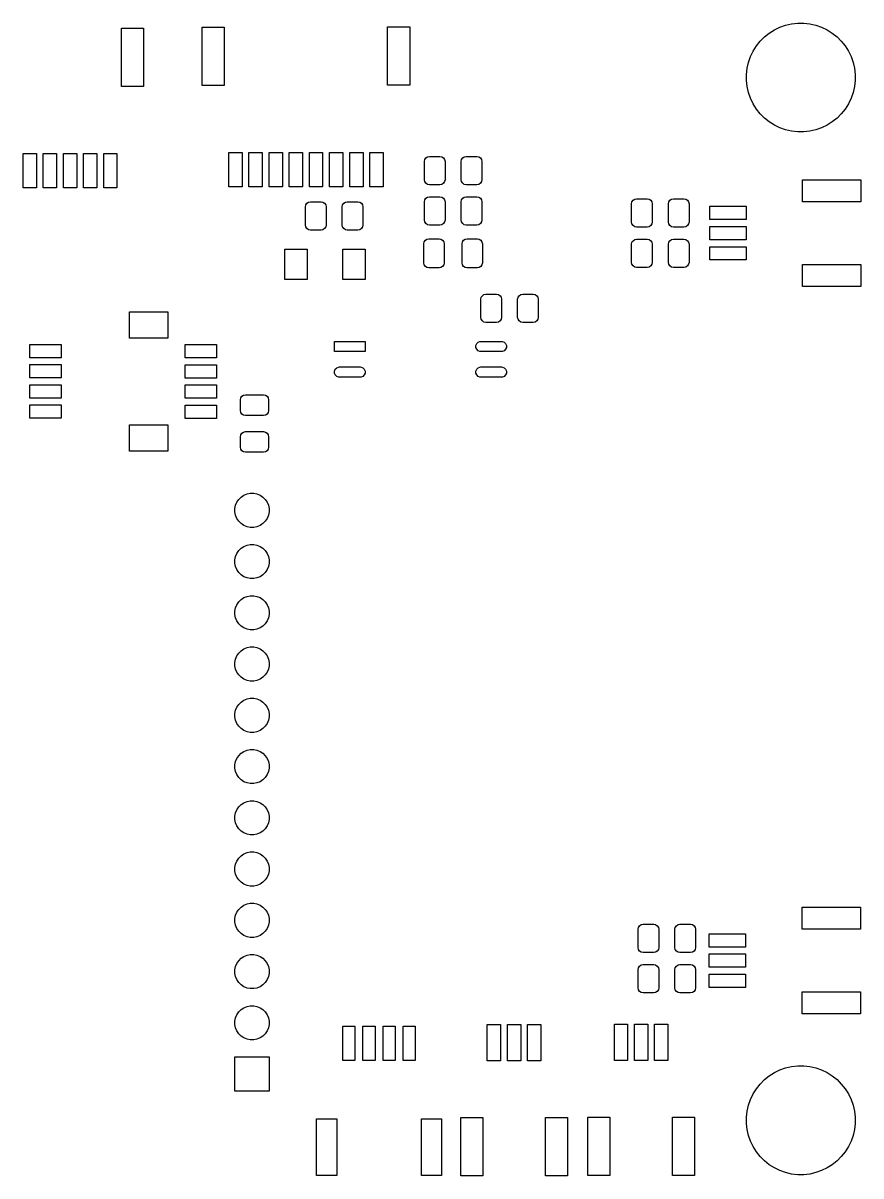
# Model space of a CAD drawing. Extents: x 0.81 to 4.01, y -3.08 to -0.83.
# Drawn here: x 2.377 to 4.013, y -3.078 to -0.828 of the extents above; entities that cross this region are included whole.
import ezdxf

# ---------------------------------------------------------------- set-up
doc = ezdxf.new("R2010")
doc.units = 0
doc.header["$MEASUREMENT"] = 0
doc.layers.add('BLACK', color=7, linetype='CONTINUOUS')

msp = doc.modelspace()

# ---------------------------------------------------------------- linework, layer by layer
at = {"layer": 'BLACK', "linetype": 'CONTINUOUS'}
for p, q in [((3.8658, -0.8323), (3.8775, -0.8297)), ((3.8775, -0.8297), (3.8893, -0.8283)), ((3.8893, -0.8283), (3.9012, -0.8283)), ((3.9012, -0.8283), (3.9131, -0.8297)), ((3.9131, -0.8297), (3.9247, -0.8323)), ((2.5691, -0.9524), (2.5691, -0.8384)), ((2.5691, -0.8384), (2.6121, -0.8384)), ((2.6121, -0.8384), (2.6121, -0.9524)), ((2.7265, -0.9504), (2.7265, -0.8364)), ((2.7265, -0.8364), (2.7695, -0.8364)), ((2.7695, -0.8364), (2.7695, -0.9504)), ((3.0887, -0.9494), (3.0887, -0.8354)), ((3.0887, -0.8354), (3.1317, -0.8354)), ((3.1317, -0.8354), (3.1317, -0.9494)), ((3.8244, -0.8552), (3.8338, -0.8478)), ((3.8338, -0.8478), (3.8439, -0.8414)), ((3.8439, -0.8414), (3.8546, -0.8362)), ((3.8546, -0.8362), (3.8658, -0.8323)), ((3.9247, -0.8323), (3.936, -0.8362)), ((3.936, -0.8362), (3.9467, -0.8414)), ((3.9467, -0.8414), (3.9568, -0.8478)), ((3.9568, -0.8478), (3.9661, -0.8552)), ((3.8022, -0.883), (3.8086, -0.8729)), ((3.8086, -0.8729), (3.816, -0.8636)), ((3.816, -0.8636), (3.8244, -0.8552)), ((3.9661, -0.8552), (3.9745, -0.8636)), ((3.9745, -0.8636), (3.982, -0.8729)), ((3.982, -0.8729), (3.9883, -0.883)), ((3.7931, -0.905), (3.7971, -0.8938)), ((3.7971, -0.8938), (3.8022, -0.883)), ((3.9883, -0.883), (3.9935, -0.8938)), ((3.9935, -0.8938), (3.9974, -0.905)), ((3.7891, -0.9285), (3.7905, -0.9166)), ((3.7905, -0.9166), (3.7931, -0.905)), ((3.9974, -0.905), (4.0001, -0.9166)), ((4.0001, -0.9166), (4.0014, -0.9285)), ((3.7891, -0.9404), (3.7891, -0.9285)), ((3.7905, -0.9523), (3.7891, -0.9404)), ((4.0014, -0.9404), (4.0001, -0.9523)), ((4.0014, -0.9285), (4.0014, -0.9404)), ((2.6121, -0.9524), (2.5691, -0.9524)), ((2.7695, -0.9504), (2.7265, -0.9504)), ((3.1317, -0.9494), (3.0887, -0.9494)), ((3.7931, -0.9639), (3.7905, -0.9523)), ((3.7971, -0.9751), (3.7931, -0.9639)), ((3.9974, -0.9639), (3.9935, -0.9751)), ((4.0001, -0.9523), (3.9974, -0.9639)), ((3.8022, -0.9859), (3.7971, -0.9751)), ((3.8086, -0.996), (3.8022, -0.9859)), ((3.9883, -0.9859), (3.982, -0.996)), ((3.9935, -0.9751), (3.9883, -0.9859)), ((3.816, -1.0053), (3.8086, -0.996)), ((3.8244, -1.0137), (3.816, -1.0053)), ((3.9745, -1.0053), (3.9661, -1.0137)), ((3.982, -0.996), (3.9745, -1.0053)), ((3.8338, -1.0211), (3.8244, -1.0137)), ((3.8439, -1.0275), (3.8338, -1.0211)), ((3.8546, -1.0327), (3.8439, -1.0275)), ((3.8658, -1.0366), (3.8546, -1.0327)), ((3.936, -1.0327), (3.9247, -1.0366)), ((3.9467, -1.0275), (3.936, -1.0327)), ((3.9568, -1.0211), (3.9467, -1.0275)), ((3.9661, -1.0137), (3.9568, -1.0211)), ((3.8775, -1.0392), (3.8658, -1.0366)), ((3.8893, -1.0406), (3.8775, -1.0392)), ((3.9012, -1.0406), (3.8893, -1.0406)), ((3.9131, -1.0392), (3.9012, -1.0406)), ((3.9247, -1.0366), (3.9131, -1.0392)), ((2.3768, -1.1498), (2.3768, -1.0828)), ((2.3768, -1.0828), (2.4028, -1.0828)), ((2.4028, -1.0828), (2.4028, -1.1498)), ((2.4161, -1.1498), (2.4161, -1.0828)), ((2.4161, -1.0828), (2.4421, -1.0828)), ((2.4421, -1.0828), (2.4421, -1.1498)), ((2.4555, -1.1498), (2.4555, -1.0828)), ((2.4555, -1.0828), (2.4815, -1.0828)), ((2.4815, -1.0828), (2.4815, -1.1498)), ((2.4949, -1.1498), (2.4949, -1.0828)), ((2.4949, -1.0828), (2.5209, -1.0828)), ((2.5209, -1.0828), (2.5209, -1.1498)), ((2.5342, -1.1498), (2.5342, -1.0828)), ((2.5342, -1.0828), (2.5602, -1.0828)), ((2.5602, -1.0828), (2.5602, -1.1498)), ((2.7783, -1.1477), (2.7783, -1.0807)), ((2.7783, -1.0807), (2.8043, -1.0807)), ((2.8043, -1.0807), (2.8043, -1.1477)), ((2.8177, -1.1477), (2.8177, -1.0807)), ((2.8177, -1.0807), (2.8437, -1.0807)), ((2.8437, -1.0807), (2.8437, -1.1477)), ((2.8571, -1.1477), (2.8571, -1.0807)), ((2.8571, -1.0807), (2.8831, -1.0807)), ((2.8831, -1.0807), (2.8831, -1.1477)), ((2.8964, -1.1477), (2.8964, -1.0807)), ((2.8964, -1.0807), (2.9224, -1.0807)), ((2.9224, -1.0807), (2.9224, -1.1477)), ((2.9358, -1.1477), (2.9358, -1.0807)), ((2.9358, -1.0807), (2.9618, -1.0807)), ((2.9618, -1.0807), (2.9618, -1.1477)), ((2.9752, -1.1477), (2.9752, -1.0807)), ((2.9752, -1.0807), (3.0012, -1.0807)), ((3.0012, -1.0807), (3.0012, -1.1477)), ((3.0146, -1.1477), (3.0146, -1.0807)), ((3.0146, -1.0807), (3.0406, -1.0807)), ((3.0406, -1.0807), (3.0406, -1.1477)), ((3.0539, -1.1477), (3.0539, -1.0807)), ((3.0539, -1.0807), (3.0799, -1.0807)), ((3.0799, -1.0807), (3.0799, -1.1477)), ((3.1604, -1.0984), (3.1612, -1.0947)), ((3.1604, -1.1339), (3.1604, -1.0984)), ((3.1612, -1.0947), (3.1633, -1.0915)), ((3.1633, -1.0915), (3.1665, -1.0893)), ((3.1665, -1.0893), (3.1703, -1.0886)), ((3.1703, -1.0886), (3.1909, -1.0886)), ((3.1909, -1.0886), (3.1947, -1.0893)), ((3.1947, -1.0893), (3.1979, -1.0915)), ((3.1979, -1.0915), (3.2, -1.0947)), ((3.2, -1.0947), (3.2008, -1.0984)), ((3.2008, -1.0984), (3.2008, -1.1339)), ((3.2323, -1.0984), (3.233, -1.0947)), ((3.2323, -1.1339), (3.2323, -1.0984)), ((3.233, -1.0947), (3.2352, -1.0915)), ((3.2352, -1.0915), (3.2384, -1.0893)), ((3.2384, -1.0893), (3.2421, -1.0886)), ((3.2421, -1.0886), (3.2628, -1.0886)), ((3.2628, -1.0886), (3.2666, -1.0893)), ((3.2666, -1.0893), (3.2698, -1.0915)), ((3.2698, -1.0915), (3.2719, -1.0947)), ((3.2719, -1.0947), (3.2726, -1.0984)), ((3.2726, -1.0984), (3.2726, -1.1339)), ((3.1612, -1.1376), (3.1604, -1.1339)), ((3.1633, -1.1408), (3.1612, -1.1376)), ((3.1665, -1.143), (3.1633, -1.1408)), ((3.1703, -1.1437), (3.1665, -1.143)), ((3.1909, -1.1437), (3.1703, -1.1437)), ((3.1947, -1.143), (3.1909, -1.1437)), ((3.1979, -1.1408), (3.1947, -1.143)), ((3.2, -1.1376), (3.1979, -1.1408)), ((3.2008, -1.1339), (3.2, -1.1376)), ((3.233, -1.1376), (3.2323, -1.1339)), ((3.2352, -1.1408), (3.233, -1.1376)), ((3.2384, -1.143), (3.2352, -1.1408)), ((3.2421, -1.1437), (3.2384, -1.143)), ((3.2628, -1.1437), (3.2421, -1.1437)), ((3.2666, -1.143), (3.2628, -1.1437)), ((3.2698, -1.1408), (3.2666, -1.143)), ((3.2719, -1.1376), (3.2698, -1.1408)), ((3.2726, -1.1339), (3.2719, -1.1376)), ((3.8989, -1.177), (3.8989, -1.134)), ((3.8989, -1.134), (4.0129, -1.134)), ((4.0129, -1.134), (4.0129, -1.177)), ((2.4028, -1.1498), (2.3768, -1.1498)), ((2.4421, -1.1498), (2.4161, -1.1498)), ((2.4815, -1.1498), (2.4555, -1.1498)), ((2.5209, -1.1498), (2.4949, -1.1498)), ((2.5602, -1.1498), (2.5342, -1.1498)), ((2.8043, -1.1477), (2.7783, -1.1477)), ((2.8437, -1.1477), (2.8177, -1.1477)), ((2.8831, -1.1477), (2.8571, -1.1477)), ((2.9224, -1.1477), (2.8964, -1.1477)), ((2.9618, -1.1477), (2.9358, -1.1477)), ((3.0012, -1.1477), (2.9752, -1.1477)), ((3.0406, -1.1477), (3.0146, -1.1477)), ((3.0799, -1.1477), (3.0539, -1.1477)), ((3.1633, -1.1702), (3.1665, -1.1681)), ((3.1665, -1.1681), (3.1703, -1.1673)), ((3.1703, -1.1673), (3.1909, -1.1673)), ((3.1909, -1.1673), (3.1947, -1.1681)), ((3.1947, -1.1681), (3.1979, -1.1702)), ((3.2352, -1.1702), (3.2384, -1.1681)), ((3.2384, -1.1681), (3.2421, -1.1673)), ((3.2421, -1.1673), (3.2628, -1.1673)), ((3.2628, -1.1673), (3.2666, -1.1681)), ((3.2666, -1.1681), (3.2698, -1.1702)), ((2.9281, -1.187), (2.9289, -1.1832)), ((2.9281, -1.2224), (2.9281, -1.187)), ((2.9289, -1.1832), (2.931, -1.18)), ((2.931, -1.18), (2.9342, -1.1779)), ((2.9342, -1.1779), (2.938, -1.1772)), ((2.938, -1.1772), (2.9587, -1.1772)), ((2.9587, -1.1772), (2.9624, -1.1779)), ((2.9624, -1.1779), (2.9656, -1.18)), ((2.9656, -1.18), (2.9678, -1.1832)), ((2.9678, -1.1832), (2.9685, -1.187)), ((2.9685, -1.187), (2.9685, -1.2224)), ((3, -1.187), (3.0007, -1.1832)), ((3, -1.2224), (3, -1.187)), ((3.0007, -1.1832), (3.0029, -1.18)), ((3.0029, -1.18), (3.0061, -1.1779)), ((3.0061, -1.1779), (3.0098, -1.1772)), ((3.0098, -1.1772), (3.0305, -1.1772)), ((3.0305, -1.1772), (3.0343, -1.1779)), ((3.0343, -1.1779), (3.0375, -1.18)), ((3.0375, -1.18), (3.0396, -1.1832)), ((3.0396, -1.1832), (3.0404, -1.187)), ((3.0404, -1.187), (3.0404, -1.2224)), ((3.1604, -1.1772), (3.1612, -1.1734)), ((3.1604, -1.2126), (3.1604, -1.1772)), ((3.1612, -1.1734), (3.1633, -1.1702)), ((3.1979, -1.1702), (3.2, -1.1734)), ((3.2, -1.1734), (3.2008, -1.1772)), ((3.2008, -1.1772), (3.2008, -1.2126)), ((3.2323, -1.1772), (3.233, -1.1734)), ((3.2323, -1.2126), (3.2323, -1.1772)), ((3.233, -1.1734), (3.2352, -1.1702)), ((3.2698, -1.1702), (3.2719, -1.1734)), ((3.2719, -1.1734), (3.2726, -1.1772)), ((3.2726, -1.1772), (3.2726, -1.2126)), ((3.565, -1.1811), (3.5657, -1.1773)), ((3.565, -1.2165), (3.565, -1.1811)), ((3.5657, -1.1773), (3.5678, -1.1741)), ((3.5678, -1.1741), (3.571, -1.172)), ((3.571, -1.172), (3.5748, -1.1713)), ((3.5748, -1.1713), (3.5955, -1.1713)), ((3.5955, -1.1713), (3.5992, -1.172)), ((3.5992, -1.172), (3.6024, -1.1741)), ((3.6024, -1.1741), (3.6046, -1.1773)), ((3.6046, -1.1773), (3.6053, -1.1811)), ((3.6053, -1.1811), (3.6053, -1.2165)), ((3.6368, -1.1811), (3.6376, -1.1773)), ((3.6368, -1.2165), (3.6368, -1.1811)), ((3.6376, -1.1773), (3.6397, -1.1741)), ((3.6397, -1.1741), (3.6429, -1.172)), ((3.6429, -1.172), (3.6467, -1.1713)), ((3.6467, -1.1713), (3.6673, -1.1713)), ((3.6673, -1.1713), (3.6711, -1.172)), ((3.6711, -1.172), (3.6743, -1.1741)), ((3.6743, -1.1741), (3.6764, -1.1773)), ((3.6764, -1.1773), (3.6772, -1.1811)), ((3.6772, -1.1811), (3.6772, -1.2165)), ((3.7176, -1.2118), (3.7176, -1.1858)), ((3.7176, -1.1858), (3.7886, -1.1858)), ((3.7886, -1.1858), (3.7886, -1.2118)), ((4.0129, -1.177), (3.8989, -1.177)), ((3.1612, -1.2164), (3.1604, -1.2126)), ((3.2008, -1.2126), (3.2, -1.2164)), ((3.233, -1.2164), (3.2323, -1.2126)), ((3.2726, -1.2126), (3.2719, -1.2164)), ((3.7886, -1.2118), (3.7176, -1.2118)), ((2.9289, -1.2262), (2.9281, -1.2224)), ((2.931, -1.2294), (2.9289, -1.2262)), ((2.9342, -1.2315), (2.931, -1.2294)), ((2.938, -1.2323), (2.9342, -1.2315)), ((2.9587, -1.2323), (2.938, -1.2323)), ((2.9624, -1.2315), (2.9587, -1.2323)), ((2.9656, -1.2294), (2.9624, -1.2315)), ((2.9678, -1.2262), (2.9656, -1.2294)), ((2.9685, -1.2224), (2.9678, -1.2262)), ((3.0007, -1.2262), (3, -1.2224)), ((3.0029, -1.2294), (3.0007, -1.2262)), ((3.0061, -1.2315), (3.0029, -1.2294)), ((3.0098, -1.2323), (3.0061, -1.2315)), ((3.0305, -1.2323), (3.0098, -1.2323)), ((3.0343, -1.2315), (3.0305, -1.2323)), ((3.0375, -1.2294), (3.0343, -1.2315)), ((3.0396, -1.2262), (3.0375, -1.2294)), ((3.0404, -1.2224), (3.0396, -1.2262)), ((3.1633, -1.2196), (3.1612, -1.2164)), ((3.1665, -1.2217), (3.1633, -1.2196)), ((3.1703, -1.2224), (3.1665, -1.2217)), ((3.1909, -1.2224), (3.1703, -1.2224)), ((3.1947, -1.2217), (3.1909, -1.2224)), ((3.1979, -1.2196), (3.1947, -1.2217)), ((3.2, -1.2164), (3.1979, -1.2196)), ((3.2352, -1.2196), (3.233, -1.2164)), ((3.2384, -1.2217), (3.2352, -1.2196)), ((3.2421, -1.2224), (3.2384, -1.2217)), ((3.2628, -1.2224), (3.2421, -1.2224)), ((3.2666, -1.2217), (3.2628, -1.2224)), ((3.2698, -1.2196), (3.2666, -1.2217)), ((3.2719, -1.2164), (3.2698, -1.2196)), ((3.5657, -1.2203), (3.565, -1.2165)), ((3.5678, -1.2235), (3.5657, -1.2203)), ((3.571, -1.2256), (3.5678, -1.2235)), ((3.5748, -1.2264), (3.571, -1.2256)), ((3.5955, -1.2264), (3.5748, -1.2264)), ((3.5992, -1.2256), (3.5955, -1.2264)), ((3.6024, -1.2235), (3.5992, -1.2256)), ((3.6046, -1.2203), (3.6024, -1.2235)), ((3.6053, -1.2165), (3.6046, -1.2203)), ((3.6376, -1.2203), (3.6368, -1.2165)), ((3.6397, -1.2235), (3.6376, -1.2203)), ((3.6429, -1.2256), (3.6397, -1.2235)), ((3.6467, -1.2264), (3.6429, -1.2256)), ((3.6673, -1.2264), (3.6467, -1.2264)), ((3.6711, -1.2256), (3.6673, -1.2264)), ((3.6743, -1.2235), (3.6711, -1.2256)), ((3.6764, -1.2203), (3.6743, -1.2235)), ((3.6772, -1.2165), (3.6764, -1.2203)), ((3.7176, -1.2512), (3.7176, -1.2252)), ((3.7176, -1.2252), (3.7886, -1.2252)), ((3.7886, -1.2252), (3.7886, -1.2512)), ((3.1594, -1.2589), (3.1602, -1.2551)), ((3.1594, -1.2963), (3.1594, -1.2589)), ((3.1602, -1.2551), (3.1623, -1.2519)), ((3.1623, -1.2519), (3.1655, -1.2498)), ((3.1655, -1.2498), (3.1693, -1.249)), ((3.1693, -1.249), (3.189, -1.249)), ((3.189, -1.249), (3.1927, -1.2498)), ((3.1927, -1.2498), (3.1959, -1.2519)), ((3.1959, -1.2519), (3.1981, -1.2551)), ((3.1981, -1.2551), (3.1988, -1.2589)), ((3.1988, -1.2589), (3.1988, -1.2963)), ((3.2343, -1.2589), (3.235, -1.2551)), ((3.2343, -1.2963), (3.2343, -1.2589)), ((3.235, -1.2551), (3.2371, -1.2519)), ((3.2371, -1.2519), (3.2403, -1.2498)), ((3.2403, -1.2498), (3.2441, -1.249)), ((3.2441, -1.249), (3.2638, -1.249)), ((3.2638, -1.249), (3.2675, -1.2498)), ((3.2675, -1.2498), (3.2707, -1.2519)), ((3.2707, -1.2519), (3.2729, -1.2551)), ((3.2729, -1.2551), (3.2736, -1.2589)), ((3.2736, -1.2589), (3.2736, -1.2963)), ((3.565, -1.2598), (3.5657, -1.2561)), ((3.5657, -1.2561), (3.5678, -1.2529)), ((3.5678, -1.2529), (3.571, -1.2507)), ((3.571, -1.2507), (3.5748, -1.25)), ((3.5748, -1.25), (3.5955, -1.25)), ((3.5955, -1.25), (3.5992, -1.2507)), ((3.5992, -1.2507), (3.6024, -1.2529)), ((3.6024, -1.2529), (3.6046, -1.2561)), ((3.6046, -1.2561), (3.6053, -1.2598)), ((3.6368, -1.2598), (3.6376, -1.2561)), ((3.6376, -1.2561), (3.6397, -1.2529)), ((3.6397, -1.2529), (3.6429, -1.2507)), ((3.6429, -1.2507), (3.6467, -1.25)), ((3.6467, -1.25), (3.6673, -1.25)), ((3.6673, -1.25), (3.6711, -1.2507)), ((3.6711, -1.2507), (3.6743, -1.2529)), ((3.6743, -1.2529), (3.6764, -1.2561)), ((3.6764, -1.2561), (3.6772, -1.2598)), ((3.7886, -1.2512), (3.7176, -1.2512)), ((2.888, -1.3287), (2.888, -1.2697)), ((2.888, -1.2697), (2.9315, -1.2697)), ((2.9315, -1.2697), (2.9315, -1.3287)), ((3.0015, -1.3287), (3.0015, -1.2697)), ((3.0015, -1.2697), (3.045, -1.2697)), ((3.045, -1.2697), (3.045, -1.3287)), ((3.565, -1.2953), (3.565, -1.2598)), ((3.6053, -1.2598), (3.6053, -1.2953)), ((3.6368, -1.2953), (3.6368, -1.2598)), ((3.6772, -1.2598), (3.6772, -1.2953)), ((3.7176, -1.2906), (3.7176, -1.2646)), ((3.7176, -1.2646), (3.7886, -1.2646)), ((3.7886, -1.2646), (3.7886, -1.2906)), ((3.1602, -1.3), (3.1594, -1.2963)), ((3.1623, -1.3032), (3.1602, -1.3)), ((3.1655, -1.3054), (3.1623, -1.3032)), ((3.1959, -1.3032), (3.1927, -1.3054)), ((3.1981, -1.3), (3.1959, -1.3032)), ((3.1988, -1.2963), (3.1981, -1.3)), ((3.235, -1.3), (3.2343, -1.2963)), ((3.2371, -1.3032), (3.235, -1.3)), ((3.2403, -1.3054), (3.2371, -1.3032)), ((3.2707, -1.3032), (3.2675, -1.3054)), ((3.2729, -1.3), (3.2707, -1.3032)), ((3.2736, -1.2963), (3.2729, -1.3)), ((3.5657, -1.299), (3.565, -1.2953)), ((3.5678, -1.3022), (3.5657, -1.299)), ((3.571, -1.3044), (3.5678, -1.3022)), ((3.5748, -1.3051), (3.571, -1.3044)), ((3.5992, -1.3044), (3.5955, -1.3051)), ((3.6024, -1.3022), (3.5992, -1.3044)), ((3.6046, -1.299), (3.6024, -1.3022)), ((3.6053, -1.2953), (3.6046, -1.299)), ((3.6376, -1.299), (3.6368, -1.2953)), ((3.6397, -1.3022), (3.6376, -1.299)), ((3.6429, -1.3044), (3.6397, -1.3022)), ((3.6467, -1.3051), (3.6429, -1.3044)), ((3.6711, -1.3044), (3.6673, -1.3051)), ((3.6743, -1.3022), (3.6711, -1.3044)), ((3.6764, -1.299), (3.6743, -1.3022)), ((3.6772, -1.2953), (3.6764, -1.299)), ((3.7886, -1.2906), (3.7176, -1.2906)), ((3.8989, -1.3424), (3.8989, -1.2994)), ((3.8989, -1.2994), (4.0129, -1.2994)), ((4.0129, -1.2994), (4.0129, -1.3424)), ((3.1693, -1.3061), (3.1655, -1.3054)), ((3.189, -1.3061), (3.1693, -1.3061)), ((3.1927, -1.3054), (3.189, -1.3061)), ((3.2441, -1.3061), (3.2403, -1.3054)), ((3.2638, -1.3061), (3.2441, -1.3061)), ((3.2675, -1.3054), (3.2638, -1.3061)), ((3.5955, -1.3051), (3.5748, -1.3051)), ((3.6673, -1.3051), (3.6467, -1.3051)), ((2.9315, -1.3287), (2.888, -1.3287)), ((3.045, -1.3287), (3.0015, -1.3287)), ((4.0129, -1.3424), (3.8989, -1.3424)), ((3.2707, -1.3671), (3.2714, -1.3634)), ((3.2707, -1.4026), (3.2707, -1.3671)), ((3.2714, -1.3634), (3.2736, -1.3602)), ((3.2736, -1.3602), (3.2767, -1.358)), ((3.2767, -1.358), (3.2805, -1.3573)), ((3.2805, -1.3573), (3.3012, -1.3573)), ((3.3012, -1.3573), (3.3049, -1.358)), ((3.3049, -1.358), (3.3081, -1.3602)), ((3.3081, -1.3602), (3.3103, -1.3634)), ((3.3103, -1.3634), (3.311, -1.3671)), ((3.311, -1.3671), (3.311, -1.4026)), ((3.3425, -1.3671), (3.3433, -1.3634)), ((3.3425, -1.4026), (3.3425, -1.3671)), ((3.3433, -1.3634), (3.3454, -1.3602)), ((3.3454, -1.3602), (3.3486, -1.358)), ((3.3486, -1.358), (3.3524, -1.3573)), ((3.3524, -1.3573), (3.373, -1.3573)), ((3.373, -1.3573), (3.3768, -1.358)), ((3.3768, -1.358), (3.38, -1.3602)), ((3.38, -1.3602), (3.3821, -1.3634)), ((3.3821, -1.3634), (3.3829, -1.3671)), ((3.3829, -1.3671), (3.3829, -1.4026)), ((2.5846, -1.4428), (2.5846, -1.3918)), ((2.5846, -1.3918), (2.6596, -1.3918)), ((2.6596, -1.3918), (2.6596, -1.4428)), ((3.2714, -1.4063), (3.2707, -1.4026)), ((3.2736, -1.4095), (3.2714, -1.4063)), ((3.2767, -1.4117), (3.2736, -1.4095)), ((3.2805, -1.4124), (3.2767, -1.4117)), ((3.3012, -1.4124), (3.2805, -1.4124)), ((3.3049, -1.4117), (3.3012, -1.4124)), ((3.3081, -1.4095), (3.3049, -1.4117)), ((3.3103, -1.4063), (3.3081, -1.4095)), ((3.311, -1.4026), (3.3103, -1.4063)), ((3.3433, -1.4063), (3.3425, -1.4026)), ((3.3454, -1.4095), (3.3433, -1.4063)), ((3.3486, -1.4117), (3.3454, -1.4095)), ((3.3524, -1.4124), (3.3486, -1.4117)), ((3.373, -1.4124), (3.3524, -1.4124)), ((3.3768, -1.4117), (3.373, -1.4124)), ((3.38, -1.4095), (3.3768, -1.4117)), ((3.3821, -1.4063), (3.38, -1.4095)), ((3.3829, -1.4026), (3.3821, -1.4063)), ((2.3901, -1.4814), (2.3901, -1.4554)), ((2.3901, -1.4554), (2.4511, -1.4554)), ((2.4511, -1.4554), (2.4511, -1.4814)), ((2.6596, -1.4428), (2.5846, -1.4428)), ((2.6932, -1.4815), (2.6932, -1.4555)), ((2.6932, -1.4555), (2.7542, -1.4555)), ((2.7542, -1.4555), (2.7542, -1.4815)), ((2.9848, -1.4693), (2.9848, -1.4493)), ((2.9848, -1.4493), (3.0448, -1.4493)), ((3.0448, -1.4493), (3.0448, -1.4693)), ((3.261, -1.4573), (3.2625, -1.4537)), ((3.261, -1.4612), (3.261, -1.4573)), ((3.2625, -1.4648), (3.261, -1.4612)), ((3.2625, -1.4537), (3.2652, -1.4509)), ((3.2652, -1.4509), (3.2688, -1.4494)), ((3.2688, -1.4494), (3.2708, -1.4493)), ((3.2708, -1.4493), (3.3108, -1.4493)), ((3.3108, -1.4493), (3.3127, -1.4494)), ((3.3127, -1.4494), (3.3163, -1.4509)), ((3.3163, -1.4509), (3.3191, -1.4537)), ((3.3191, -1.4537), (3.3206, -1.4573)), ((3.3206, -1.4612), (3.3191, -1.4648)), ((3.3206, -1.4573), (3.3206, -1.4612)), ((2.4511, -1.4814), (2.3901, -1.4814)), ((2.7542, -1.4815), (2.6932, -1.4815)), ((3.0448, -1.4693), (2.9848, -1.4693)), ((3.2652, -1.4676), (3.2625, -1.4648)), ((3.2688, -1.4691), (3.2652, -1.4676)), ((3.2708, -1.4693), (3.2688, -1.4691)), ((3.3108, -1.4693), (3.2708, -1.4693)), ((3.3127, -1.4691), (3.3108, -1.4693)), ((3.3163, -1.4676), (3.3127, -1.4691)), ((3.3191, -1.4648), (3.3163, -1.4676)), ((2.3901, -1.5208), (2.3901, -1.4948)), ((2.3901, -1.4948), (2.4511, -1.4948)), ((2.4511, -1.4948), (2.4511, -1.5208)), ((2.6932, -1.5209), (2.6932, -1.4949)), ((2.6932, -1.4949), (2.7542, -1.4949)), ((2.7542, -1.4949), (2.7542, -1.5209)), ((2.985, -1.5073), (2.9865, -1.5037)), ((2.9865, -1.5037), (2.9892, -1.5009)), ((2.9892, -1.5009), (2.9928, -1.4994)), ((2.9928, -1.4994), (2.9948, -1.4993)), ((2.9948, -1.4993), (3.0348, -1.4993)), ((3.0348, -1.4993), (3.0367, -1.4994)), ((3.0367, -1.4994), (3.0403, -1.5009)), ((3.0403, -1.5009), (3.0431, -1.5037)), ((3.0431, -1.5037), (3.0446, -1.5073)), ((3.261, -1.5073), (3.2625, -1.5037)), ((3.2625, -1.5037), (3.2652, -1.5009)), ((3.2652, -1.5009), (3.2688, -1.4994)), ((3.2688, -1.4994), (3.2708, -1.4993)), ((3.2708, -1.4993), (3.3108, -1.4993)), ((3.3108, -1.4993), (3.3127, -1.4994)), ((3.3127, -1.4994), (3.3163, -1.5009)), ((3.3163, -1.5009), (3.3191, -1.5037)), ((3.3191, -1.5037), (3.3206, -1.5073)), ((2.4511, -1.5208), (2.3901, -1.5208)), ((2.7542, -1.5209), (2.6932, -1.5209)), ((2.985, -1.5112), (2.985, -1.5073)), ((2.9865, -1.5148), (2.985, -1.5112)), ((2.9892, -1.5176), (2.9865, -1.5148)), ((2.9928, -1.5191), (2.9892, -1.5176)), ((2.9948, -1.5193), (2.9928, -1.5191)), ((3.0348, -1.5193), (2.9948, -1.5193)), ((3.0367, -1.5191), (3.0348, -1.5193)), ((3.0403, -1.5176), (3.0367, -1.5191)), ((3.0431, -1.5148), (3.0403, -1.5176)), ((3.0446, -1.5112), (3.0431, -1.5148)), ((3.0446, -1.5073), (3.0446, -1.5112)), ((3.261, -1.5112), (3.261, -1.5073)), ((3.2625, -1.5148), (3.261, -1.5112)), ((3.2652, -1.5176), (3.2625, -1.5148)), ((3.2688, -1.5191), (3.2652, -1.5176)), ((3.2708, -1.5193), (3.2688, -1.5191)), ((3.3108, -1.5193), (3.2708, -1.5193)), ((3.3127, -1.5191), (3.3108, -1.5193)), ((3.3163, -1.5176), (3.3127, -1.5191)), ((3.3191, -1.5148), (3.3163, -1.5176)), ((3.3206, -1.5112), (3.3191, -1.5148)), ((3.3206, -1.5073), (3.3206, -1.5112)), ((2.3901, -1.5602), (2.3901, -1.5342)), ((2.3901, -1.5342), (2.4511, -1.5342)), ((2.4511, -1.5342), (2.4511, -1.5602)), ((2.6932, -1.5602), (2.6932, -1.5342)), ((2.6932, -1.5342), (2.7542, -1.5342)), ((2.7542, -1.5342), (2.7542, -1.5602)), ((2.4511, -1.5602), (2.3901, -1.5602)), ((2.3901, -1.5995), (2.3901, -1.5735)), ((2.3901, -1.5735), (2.4511, -1.5735)), ((2.4511, -1.5735), (2.4511, -1.5995)), ((2.7542, -1.5602), (2.6932, -1.5602)), ((2.6932, -1.5996), (2.6932, -1.5736)), ((2.6932, -1.5736), (2.7542, -1.5736)), ((2.7542, -1.5736), (2.7542, -1.5996)), ((2.8012, -1.5635), (2.8019, -1.5597)), ((2.8012, -1.5842), (2.8012, -1.5635)), ((2.8019, -1.5597), (2.8041, -1.5565)), ((2.8041, -1.5565), (2.8073, -1.5544)), ((2.8073, -1.5544), (2.811, -1.5536)), ((2.811, -1.5536), (2.8465, -1.5536)), ((2.8465, -1.5536), (2.8502, -1.5544)), ((2.8502, -1.5544), (2.8534, -1.5565)), ((2.8534, -1.5565), (2.8556, -1.5597)), ((2.8556, -1.5597), (2.8563, -1.5635)), ((2.8563, -1.5635), (2.8563, -1.5842)), ((2.8019, -1.5879), (2.8012, -1.5842)), ((2.8041, -1.5911), (2.8019, -1.5879)), ((2.8073, -1.5932), (2.8041, -1.5911)), ((2.811, -1.594), (2.8073, -1.5932)), ((2.8465, -1.594), (2.811, -1.594)), ((2.8502, -1.5932), (2.8465, -1.594)), ((2.8534, -1.5911), (2.8502, -1.5932)), ((2.8556, -1.5879), (2.8534, -1.5911)), ((2.8563, -1.5842), (2.8556, -1.5879)), ((2.4511, -1.5995), (2.3901, -1.5995)), ((2.5846, -1.6633), (2.5846, -1.6123)), ((2.5846, -1.6123), (2.6596, -1.6123)), ((2.6596, -1.6123), (2.6596, -1.6633)), ((2.7542, -1.5996), (2.6932, -1.5996)), ((2.8012, -1.6353), (2.8019, -1.6316)), ((2.8012, -1.656), (2.8012, -1.6353)), ((2.8019, -1.6316), (2.8041, -1.6284)), ((2.8041, -1.6284), (2.8073, -1.6262)), ((2.8073, -1.6262), (2.811, -1.6255)), ((2.811, -1.6255), (2.8465, -1.6255)), ((2.8465, -1.6255), (2.8502, -1.6262)), ((2.8502, -1.6262), (2.8534, -1.6284)), ((2.8534, -1.6284), (2.8556, -1.6316)), ((2.8556, -1.6316), (2.8563, -1.6353)), ((2.8563, -1.6353), (2.8563, -1.656)), ((2.6596, -1.6633), (2.5846, -1.6633)), ((2.8019, -1.6598), (2.8012, -1.656)), ((2.8041, -1.663), (2.8019, -1.6598)), ((2.8073, -1.6651), (2.8041, -1.663)), ((2.8534, -1.663), (2.8502, -1.6651)), ((2.8556, -1.6598), (2.8534, -1.663)), ((2.8563, -1.656), (2.8556, -1.6598)), ((2.811, -1.6658), (2.8073, -1.6651)), ((2.8465, -1.6658), (2.811, -1.6658)), ((2.8502, -1.6651), (2.8465, -1.6658)), ((2.798, -1.7577), (2.8026, -1.7531)), ((2.8026, -1.7531), (2.808, -1.7494)), ((2.808, -1.7494), (2.8141, -1.7469)), ((2.8141, -1.7469), (2.8205, -1.7456)), ((2.8205, -1.7456), (2.8271, -1.7456)), ((2.8271, -1.7456), (2.8335, -1.7469)), ((2.8335, -1.7469), (2.8396, -1.7494)), ((2.8396, -1.7494), (2.845, -1.7531)), ((2.845, -1.7531), (2.8497, -1.7577)), ((2.7905, -1.7757), (2.7918, -1.7692)), ((2.7905, -1.7822), (2.7905, -1.7757)), ((2.7918, -1.7692), (2.7943, -1.7632)), ((2.7943, -1.7632), (2.798, -1.7577)), ((2.8497, -1.7577), (2.8533, -1.7632)), ((2.8533, -1.7632), (2.8558, -1.7692)), ((2.8558, -1.7692), (2.8571, -1.7757)), ((2.8571, -1.7757), (2.8571, -1.7822)), ((2.7918, -1.7887), (2.7905, -1.7822)), ((2.7943, -1.7947), (2.7918, -1.7887)), ((2.798, -1.8002), (2.7943, -1.7947)), ((2.8533, -1.7947), (2.8497, -1.8002)), ((2.8558, -1.7887), (2.8533, -1.7947)), ((2.8571, -1.7822), (2.8558, -1.7887)), ((2.8026, -1.8048), (2.798, -1.8002)), ((2.808, -1.8085), (2.8026, -1.8048)), ((2.8141, -1.811), (2.808, -1.8085)), ((2.8205, -1.8122), (2.8141, -1.811)), ((2.8271, -1.8122), (2.8205, -1.8122)), ((2.8335, -1.811), (2.8271, -1.8122)), ((2.8396, -1.8085), (2.8335, -1.811)), ((2.845, -1.8048), (2.8396, -1.8085)), ((2.8497, -1.8002), (2.845, -1.8048)), ((2.7918, -1.8692), (2.7943, -1.8632)), ((2.7943, -1.8632), (2.798, -1.8577)), ((2.798, -1.8577), (2.8026, -1.8531)), ((2.8026, -1.8531), (2.808, -1.8494)), ((2.808, -1.8494), (2.8141, -1.8469)), ((2.8141, -1.8469), (2.8205, -1.8456)), ((2.8205, -1.8456), (2.8271, -1.8456)), ((2.8271, -1.8456), (2.8335, -1.8469)), ((2.8335, -1.8469), (2.8396, -1.8494)), ((2.8396, -1.8494), (2.845, -1.8531)), ((2.845, -1.8531), (2.8497, -1.8577)), ((2.8497, -1.8577), (2.8533, -1.8632)), ((2.8533, -1.8632), (2.8558, -1.8692)), ((2.7905, -1.8757), (2.7918, -1.8692)), ((2.7905, -1.8822), (2.7905, -1.8757)), ((2.7918, -1.8887), (2.7905, -1.8822)), ((2.7943, -1.8947), (2.7918, -1.8887)), ((2.8558, -1.8887), (2.8533, -1.8947)), ((2.8558, -1.8692), (2.8571, -1.8757)), ((2.8571, -1.8822), (2.8558, -1.8887)), ((2.8571, -1.8757), (2.8571, -1.8822)), ((2.798, -1.9002), (2.7943, -1.8947)), ((2.8026, -1.9048), (2.798, -1.9002)), ((2.808, -1.9085), (2.8026, -1.9048)), ((2.8141, -1.911), (2.808, -1.9085)), ((2.8205, -1.9122), (2.8141, -1.911)), ((2.8335, -1.911), (2.8271, -1.9122)), ((2.8396, -1.9085), (2.8335, -1.911)), ((2.845, -1.9048), (2.8396, -1.9085)), ((2.8497, -1.9002), (2.845, -1.9048)), ((2.8533, -1.8947), (2.8497, -1.9002)), ((2.8271, -1.9122), (2.8205, -1.9122)), ((2.798, -1.9577), (2.8026, -1.9531)), ((2.8026, -1.9531), (2.808, -1.9494)), ((2.808, -1.9494), (2.8141, -1.9469)), ((2.8141, -1.9469), (2.8205, -1.9456)), ((2.8205, -1.9456), (2.8271, -1.9456)), ((2.8271, -1.9456), (2.8335, -1.9469)), ((2.8335, -1.9469), (2.8396, -1.9494)), ((2.8396, -1.9494), (2.845, -1.9531)), ((2.845, -1.9531), (2.8497, -1.9577)), ((2.7905, -1.9757), (2.7918, -1.9692)), ((2.7905, -1.9822), (2.7905, -1.9757)), ((2.7918, -1.9692), (2.7943, -1.9632)), ((2.7943, -1.9632), (2.798, -1.9577)), ((2.8497, -1.9577), (2.8533, -1.9632)), ((2.8533, -1.9632), (2.8558, -1.9692)), ((2.8558, -1.9692), (2.8571, -1.9757)), ((2.8571, -1.9757), (2.8571, -1.9822)), ((2.7918, -1.9887), (2.7905, -1.9822)), ((2.7943, -1.9947), (2.7918, -1.9887)), ((2.798, -2.0002), (2.7943, -1.9947)), ((2.8026, -2.0048), (2.798, -2.0002)), ((2.8497, -2.0002), (2.845, -2.0048)), ((2.8533, -1.9947), (2.8497, -2.0002)), ((2.8558, -1.9887), (2.8533, -1.9947)), ((2.8571, -1.9822), (2.8558, -1.9887)), ((2.808, -2.0085), (2.8026, -2.0048)), ((2.8141, -2.011), (2.808, -2.0085)), ((2.8205, -2.0122), (2.8141, -2.011)), ((2.8271, -2.0122), (2.8205, -2.0122)), ((2.8335, -2.011), (2.8271, -2.0122)), ((2.8396, -2.0085), (2.8335, -2.011)), ((2.845, -2.0048), (2.8396, -2.0085)), ((2.8141, -2.0469), (2.8205, -2.0456)), ((2.8205, -2.0456), (2.8271, -2.0456)), ((2.8271, -2.0456), (2.8335, -2.0469)), ((2.7905, -2.0757), (2.7918, -2.0692)), ((2.7918, -2.0692), (2.7943, -2.0632)), ((2.7943, -2.0632), (2.798, -2.0577)), ((2.798, -2.0577), (2.8026, -2.0531)), ((2.8026, -2.0531), (2.808, -2.0494)), ((2.808, -2.0494), (2.8141, -2.0469)), ((2.8335, -2.0469), (2.8396, -2.0494)), ((2.8396, -2.0494), (2.845, -2.0531)), ((2.845, -2.0531), (2.8497, -2.0577)), ((2.8497, -2.0577), (2.8533, -2.0632)), ((2.8533, -2.0632), (2.8558, -2.0692)), ((2.8558, -2.0692), (2.8571, -2.0757)), ((2.7905, -2.0822), (2.7905, -2.0757)), ((2.7918, -2.0887), (2.7905, -2.0822)), ((2.7943, -2.0947), (2.7918, -2.0887)), ((2.8558, -2.0887), (2.8533, -2.0947)), ((2.8571, -2.0822), (2.8558, -2.0887)), ((2.8571, -2.0757), (2.8571, -2.0822)), ((2.798, -2.1002), (2.7943, -2.0947)), ((2.8026, -2.1048), (2.798, -2.1002)), ((2.808, -2.1085), (2.8026, -2.1048)), ((2.8141, -2.111), (2.808, -2.1085)), ((2.8205, -2.1122), (2.8141, -2.111)), ((2.8271, -2.1122), (2.8205, -2.1122)), ((2.8335, -2.111), (2.8271, -2.1122)), ((2.8396, -2.1085), (2.8335, -2.111)), ((2.845, -2.1048), (2.8396, -2.1085)), ((2.8497, -2.1002), (2.845, -2.1048)), ((2.8533, -2.0947), (2.8497, -2.1002)), ((2.7943, -2.1632), (2.798, -2.1577)), ((2.798, -2.1577), (2.8026, -2.1531)), ((2.8026, -2.1531), (2.808, -2.1494)), ((2.808, -2.1494), (2.8141, -2.1469)), ((2.8141, -2.1469), (2.8205, -2.1456)), ((2.8205, -2.1456), (2.8271, -2.1456)), ((2.8271, -2.1456), (2.8335, -2.1469)), ((2.8335, -2.1469), (2.8396, -2.1494)), ((2.8396, -2.1494), (2.845, -2.1531)), ((2.845, -2.1531), (2.8497, -2.1577)), ((2.8497, -2.1577), (2.8533, -2.1632)), ((2.7905, -2.1757), (2.7918, -2.1692)), ((2.7905, -2.1822), (2.7905, -2.1757)), ((2.7918, -2.1692), (2.7943, -2.1632)), ((2.8533, -2.1632), (2.8558, -2.1692)), ((2.8558, -2.1692), (2.8571, -2.1757)), ((2.8571, -2.1757), (2.8571, -2.1822)), ((2.7918, -2.1887), (2.7905, -2.1822)), ((2.7943, -2.1947), (2.7918, -2.1887)), ((2.798, -2.2002), (2.7943, -2.1947)), ((2.8026, -2.2048), (2.798, -2.2002)), ((2.8497, -2.2002), (2.845, -2.2048)), ((2.8533, -2.1947), (2.8497, -2.2002)), ((2.8558, -2.1887), (2.8533, -2.1947)), ((2.8571, -2.1822), (2.8558, -2.1887)), ((2.808, -2.2085), (2.8026, -2.2048)), ((2.8141, -2.211), (2.808, -2.2085)), ((2.8205, -2.2122), (2.8141, -2.211)), ((2.8271, -2.2122), (2.8205, -2.2122)), ((2.8335, -2.211), (2.8271, -2.2122)), ((2.8396, -2.2085), (2.8335, -2.211)), ((2.845, -2.2048), (2.8396, -2.2085)), ((2.808, -2.2494), (2.8141, -2.2469)), ((2.8141, -2.2469), (2.8205, -2.2456)), ((2.8205, -2.2456), (2.8271, -2.2456)), ((2.8271, -2.2456), (2.8335, -2.2469)), ((2.8335, -2.2469), (2.8396, -2.2494)), ((2.7905, -2.2757), (2.7918, -2.2692)), ((2.7918, -2.2692), (2.7943, -2.2632)), ((2.7943, -2.2632), (2.798, -2.2577)), ((2.798, -2.2577), (2.8026, -2.2531)), ((2.8026, -2.2531), (2.808, -2.2494)), ((2.8396, -2.2494), (2.845, -2.2531)), ((2.845, -2.2531), (2.8497, -2.2577)), ((2.8497, -2.2577), (2.8533, -2.2632)), ((2.8533, -2.2632), (2.8558, -2.2692)), ((2.8558, -2.2692), (2.8571, -2.2757)), ((2.7905, -2.2822), (2.7905, -2.2757)), ((2.7918, -2.2887), (2.7905, -2.2822)), ((2.7943, -2.2947), (2.7918, -2.2887)), ((2.8558, -2.2887), (2.8533, -2.2947)), ((2.8571, -2.2822), (2.8558, -2.2887)), ((2.8571, -2.2757), (2.8571, -2.2822)), ((2.798, -2.3002), (2.7943, -2.2947)), ((2.8026, -2.3048), (2.798, -2.3002)), ((2.808, -2.3085), (2.8026, -2.3048)), ((2.8141, -2.311), (2.808, -2.3085)), ((2.8205, -2.3122), (2.8141, -2.311)), ((2.8271, -2.3122), (2.8205, -2.3122)), ((2.8335, -2.311), (2.8271, -2.3122)), ((2.8396, -2.3085), (2.8335, -2.311)), ((2.845, -2.3048), (2.8396, -2.3085)), ((2.8497, -2.3002), (2.845, -2.3048)), ((2.8533, -2.2947), (2.8497, -2.3002)), ((2.7943, -2.3632), (2.798, -2.3577)), ((2.798, -2.3577), (2.8026, -2.3531)), ((2.8026, -2.3531), (2.808, -2.3494)), ((2.808, -2.3494), (2.8141, -2.3469)), ((2.8141, -2.3469), (2.8205, -2.3456)), ((2.8205, -2.3456), (2.8271, -2.3456)), ((2.8271, -2.3456), (2.8335, -2.3469)), ((2.8335, -2.3469), (2.8396, -2.3494)), ((2.8396, -2.3494), (2.845, -2.3531)), ((2.845, -2.3531), (2.8497, -2.3577)), ((2.8497, -2.3577), (2.8533, -2.3632)), ((2.7905, -2.3757), (2.7918, -2.3692)), ((2.7905, -2.3822), (2.7905, -2.3757)), ((2.7918, -2.3887), (2.7905, -2.3822)), ((2.7918, -2.3692), (2.7943, -2.3632)), ((2.8533, -2.3632), (2.8558, -2.3692)), ((2.8558, -2.3692), (2.8571, -2.3757)), ((2.8571, -2.3822), (2.8558, -2.3887)), ((2.8571, -2.3757), (2.8571, -2.3822)), ((2.7943, -2.3947), (2.7918, -2.3887)), ((2.798, -2.4002), (2.7943, -2.3947)), ((2.8026, -2.4048), (2.798, -2.4002)), ((2.808, -2.4085), (2.8026, -2.4048)), ((2.845, -2.4048), (2.8396, -2.4085)), ((2.8497, -2.4002), (2.845, -2.4048)), ((2.8533, -2.3947), (2.8497, -2.4002)), ((2.8558, -2.3887), (2.8533, -2.3947)), ((2.8141, -2.411), (2.808, -2.4085)), ((2.8205, -2.4122), (2.8141, -2.411)), ((2.8271, -2.4122), (2.8205, -2.4122)), ((2.8335, -2.411), (2.8271, -2.4122)), ((2.8396, -2.4085), (2.8335, -2.411)), ((2.8026, -2.4531), (2.808, -2.4494)), ((2.808, -2.4494), (2.8141, -2.4469)), ((2.8141, -2.4469), (2.8205, -2.4456)), ((2.8205, -2.4456), (2.8271, -2.4456)), ((2.8271, -2.4456), (2.8335, -2.4469)), ((2.8335, -2.4469), (2.8396, -2.4494)), ((2.8396, -2.4494), (2.845, -2.4531)), ((2.7905, -2.4757), (2.7918, -2.4692)), ((2.7918, -2.4692), (2.7943, -2.4632)), ((2.7943, -2.4632), (2.798, -2.4577)), ((2.798, -2.4577), (2.8026, -2.4531)), ((2.845, -2.4531), (2.8497, -2.4577)), ((2.8497, -2.4577), (2.8533, -2.4632)), ((2.8533, -2.4632), (2.8558, -2.4692)), ((2.8558, -2.4692), (2.8571, -2.4757)), ((2.7905, -2.4822), (2.7905, -2.4757)), ((2.7918, -2.4887), (2.7905, -2.4822)), ((2.7943, -2.4947), (2.7918, -2.4887)), ((2.798, -2.5002), (2.7943, -2.4947)), ((2.8533, -2.4947), (2.8497, -2.5002)), ((2.8558, -2.4887), (2.8533, -2.4947)), ((2.8571, -2.4822), (2.8558, -2.4887)), ((2.8571, -2.4757), (2.8571, -2.4822)), ((2.8026, -2.5048), (2.798, -2.5002)), ((2.808, -2.5085), (2.8026, -2.5048)), ((2.8141, -2.511), (2.808, -2.5085)), ((2.8205, -2.5122), (2.8141, -2.511)), ((2.8271, -2.5122), (2.8205, -2.5122)), ((2.8335, -2.511), (2.8271, -2.5122)), ((2.8396, -2.5085), (2.8335, -2.511)), ((2.845, -2.5048), (2.8396, -2.5085)), ((2.8497, -2.5002), (2.845, -2.5048)), ((2.7918, -2.5692), (2.7943, -2.5632)), ((2.7943, -2.5632), (2.798, -2.5577)), ((2.798, -2.5577), (2.8026, -2.5531)), ((2.8026, -2.5531), (2.808, -2.5494)), ((2.808, -2.5494), (2.8141, -2.5469)), ((2.8141, -2.5469), (2.8205, -2.5456)), ((2.8205, -2.5456), (2.8271, -2.5456)), ((2.8271, -2.5456), (2.8335, -2.5469)), ((2.8335, -2.5469), (2.8396, -2.5494)), ((2.8396, -2.5494), (2.845, -2.5531)), ((2.845, -2.5531), (2.8497, -2.5577)), ((2.8497, -2.5577), (2.8533, -2.5632)), ((2.8533, -2.5632), (2.8558, -2.5692)), ((3.8979, -2.5963), (3.8979, -2.5533)), ((3.8979, -2.5533), (4.0119, -2.5533)), ((4.0119, -2.5533), (4.0119, -2.5963)), ((2.7905, -2.5757), (2.7918, -2.5692)), ((2.7905, -2.5822), (2.7905, -2.5757)), ((2.7918, -2.5887), (2.7905, -2.5822)), ((2.8558, -2.5692), (2.8571, -2.5757)), ((2.8571, -2.5822), (2.8558, -2.5887)), ((2.8571, -2.5757), (2.8571, -2.5822)), ((3.5838, -2.5874), (3.5876, -2.5866)), ((3.5876, -2.5866), (3.6083, -2.5866)), ((3.6083, -2.5866), (3.612, -2.5874)), ((3.6557, -2.5874), (3.6594, -2.5866)), ((3.6594, -2.5866), (3.6801, -2.5866)), ((3.6801, -2.5866), (3.6839, -2.5874)), ((2.7943, -2.5947), (2.7918, -2.5887)), ((2.798, -2.6002), (2.7943, -2.5947)), ((2.8026, -2.6048), (2.798, -2.6002)), ((2.808, -2.6085), (2.8026, -2.6048)), ((2.8141, -2.611), (2.808, -2.6085)), ((2.8396, -2.6085), (2.8335, -2.611)), ((2.845, -2.6048), (2.8396, -2.6085)), ((2.8497, -2.6002), (2.845, -2.6048)), ((2.8533, -2.5947), (2.8497, -2.6002)), ((2.8558, -2.5887), (2.8533, -2.5947)), ((3.5778, -2.5965), (3.5785, -2.5927)), ((3.5778, -2.6319), (3.5778, -2.5965)), ((3.5785, -2.5927), (3.5806, -2.5895)), ((3.5806, -2.5895), (3.5838, -2.5874)), ((3.612, -2.5874), (3.6152, -2.5895)), ((3.6152, -2.5895), (3.6174, -2.5927)), ((3.6174, -2.5927), (3.6181, -2.5965)), ((3.6181, -2.5965), (3.6181, -2.6319)), ((3.6496, -2.5965), (3.6504, -2.5927)), ((3.6496, -2.6319), (3.6496, -2.5965)), ((3.6504, -2.5927), (3.6525, -2.5895)), ((3.6525, -2.5895), (3.6557, -2.5874)), ((3.6839, -2.5874), (3.6871, -2.5895)), ((3.6871, -2.5895), (3.6892, -2.5927)), ((3.6892, -2.5927), (3.69, -2.5965)), ((3.69, -2.5965), (3.69, -2.6319)), ((3.7166, -2.6311), (3.7166, -2.6051)), ((3.7166, -2.6051), (3.7876, -2.6051)), ((3.7876, -2.6051), (3.7876, -2.6311)), ((4.0119, -2.5963), (3.8979, -2.5963)), ((2.8205, -2.6122), (2.8141, -2.611)), ((2.8271, -2.6122), (2.8205, -2.6122)), ((2.8335, -2.611), (2.8271, -2.6122)), ((3.7876, -2.6311), (3.7166, -2.6311)), ((2.798, -2.6577), (2.8026, -2.6531)), ((2.8026, -2.6531), (2.808, -2.6494)), ((2.808, -2.6494), (2.8141, -2.6469)), ((2.8141, -2.6469), (2.8205, -2.6456)), ((2.8205, -2.6456), (2.8271, -2.6456)), ((2.8271, -2.6456), (2.8335, -2.6469)), ((2.8335, -2.6469), (2.8396, -2.6494)), ((2.8396, -2.6494), (2.845, -2.6531)), ((2.845, -2.6531), (2.8497, -2.6577)), ((3.5785, -2.6357), (3.5778, -2.6319)), ((3.5806, -2.6388), (3.5785, -2.6357)), ((3.5838, -2.641), (3.5806, -2.6388)), ((3.5876, -2.6417), (3.5838, -2.641)), ((3.6083, -2.6417), (3.5876, -2.6417)), ((3.612, -2.641), (3.6083, -2.6417)), ((3.6152, -2.6388), (3.612, -2.641)), ((3.6174, -2.6357), (3.6152, -2.6388)), ((3.6181, -2.6319), (3.6174, -2.6357)), ((3.6504, -2.6357), (3.6496, -2.6319)), ((3.6525, -2.6388), (3.6504, -2.6357)), ((3.6557, -2.641), (3.6525, -2.6388)), ((3.6594, -2.6417), (3.6557, -2.641)), ((3.6801, -2.6417), (3.6594, -2.6417)), ((3.6839, -2.641), (3.6801, -2.6417)), ((3.6871, -2.6388), (3.6839, -2.641)), ((3.6892, -2.6357), (3.6871, -2.6388)), ((3.69, -2.6319), (3.6892, -2.6357)), ((3.7166, -2.6705), (3.7166, -2.6445)), ((3.7166, -2.6445), (3.7876, -2.6445)), ((3.7876, -2.6445), (3.7876, -2.6705)), ((2.7905, -2.6757), (2.7918, -2.6692)), ((2.7905, -2.6822), (2.7905, -2.6757)), ((2.7918, -2.6692), (2.7943, -2.6632)), ((2.7943, -2.6632), (2.798, -2.6577)), ((2.8497, -2.6577), (2.8533, -2.6632)), ((2.8533, -2.6632), (2.8558, -2.6692)), ((2.8558, -2.6692), (2.8571, -2.6757)), ((2.8571, -2.6757), (2.8571, -2.6822)), ((3.5778, -2.6752), (3.5785, -2.6714)), ((3.5778, -2.7106), (3.5778, -2.6752)), ((3.5785, -2.6714), (3.5806, -2.6682)), ((3.5806, -2.6682), (3.5838, -2.6661)), ((3.5838, -2.6661), (3.5876, -2.6654)), ((3.5876, -2.6654), (3.6083, -2.6654)), ((3.6083, -2.6654), (3.612, -2.6661)), ((3.612, -2.6661), (3.6152, -2.6682)), ((3.6152, -2.6682), (3.6174, -2.6714)), ((3.6174, -2.6714), (3.6181, -2.6752)), ((3.6181, -2.6752), (3.6181, -2.7106)), ((3.6496, -2.6752), (3.6504, -2.6714)), ((3.6496, -2.7106), (3.6496, -2.6752)), ((3.6504, -2.6714), (3.6525, -2.6682)), ((3.6525, -2.6682), (3.6557, -2.6661)), ((3.6557, -2.6661), (3.6594, -2.6654)), ((3.6594, -2.6654), (3.6801, -2.6654)), ((3.6801, -2.6654), (3.6839, -2.6661)), ((3.6839, -2.6661), (3.6871, -2.6682)), ((3.6871, -2.6682), (3.6892, -2.6714)), ((3.6892, -2.6714), (3.69, -2.6752)), ((3.69, -2.6752), (3.69, -2.7106)), ((3.7876, -2.6705), (3.7166, -2.6705)), ((2.7918, -2.6887), (2.7905, -2.6822)), ((2.7943, -2.6947), (2.7918, -2.6887)), ((2.798, -2.7002), (2.7943, -2.6947)), ((2.8533, -2.6947), (2.8497, -2.7002)), ((2.8558, -2.6887), (2.8533, -2.6947)), ((2.8571, -2.6822), (2.8558, -2.6887)), ((3.7166, -2.7099), (3.7166, -2.6839)), ((3.7166, -2.6839), (3.7876, -2.6839)), ((3.7876, -2.6839), (3.7876, -2.7099)), ((2.8026, -2.7048), (2.798, -2.7002)), ((2.808, -2.7085), (2.8026, -2.7048)), ((2.8141, -2.711), (2.808, -2.7085)), ((2.8205, -2.7122), (2.8141, -2.711)), ((2.8271, -2.7122), (2.8205, -2.7122)), ((2.8335, -2.711), (2.8271, -2.7122)), ((2.8396, -2.7085), (2.8335, -2.711)), ((2.845, -2.7048), (2.8396, -2.7085)), ((2.8497, -2.7002), (2.845, -2.7048)), ((3.5785, -2.7144), (3.5778, -2.7106)), ((3.5806, -2.7176), (3.5785, -2.7144)), ((3.5838, -2.7197), (3.5806, -2.7176)), ((3.5876, -2.7205), (3.5838, -2.7197)), ((3.6083, -2.7205), (3.5876, -2.7205)), ((3.612, -2.7197), (3.6083, -2.7205)), ((3.6152, -2.7176), (3.612, -2.7197)), ((3.6174, -2.7144), (3.6152, -2.7176)), ((3.6181, -2.7106), (3.6174, -2.7144)), ((3.6504, -2.7144), (3.6496, -2.7106)), ((3.6525, -2.7176), (3.6504, -2.7144)), ((3.6557, -2.7197), (3.6525, -2.7176)), ((3.6594, -2.7205), (3.6557, -2.7197)), ((3.6801, -2.7205), (3.6594, -2.7205)), ((3.6839, -2.7197), (3.6801, -2.7205)), ((3.6871, -2.7176), (3.6839, -2.7197)), ((3.6892, -2.7144), (3.6871, -2.7176)), ((3.69, -2.7106), (3.6892, -2.7144)), ((3.7876, -2.7099), (3.7166, -2.7099)), ((3.8979, -2.7617), (3.8979, -2.7187)), ((3.8979, -2.7187), (4.0119, -2.7187)), ((4.0119, -2.7187), (4.0119, -2.7617)), ((2.7918, -2.7692), (2.7943, -2.7632)), ((2.7943, -2.7632), (2.798, -2.7577)), ((2.798, -2.7577), (2.8026, -2.7531)), ((2.8026, -2.7531), (2.808, -2.7494)), ((2.808, -2.7494), (2.8141, -2.7469)), ((2.8141, -2.7469), (2.8205, -2.7456)), ((2.8205, -2.7456), (2.8271, -2.7456)), ((2.8271, -2.7456), (2.8335, -2.7469)), ((2.8335, -2.7469), (2.8396, -2.7494)), ((2.8396, -2.7494), (2.845, -2.7531)), ((2.845, -2.7531), (2.8497, -2.7577)), ((2.8497, -2.7577), (2.8533, -2.7632)), ((2.8533, -2.7632), (2.8558, -2.7692)), ((4.0119, -2.7617), (3.8979, -2.7617)), ((2.7905, -2.7757), (2.7918, -2.7692)), ((2.7905, -2.7822), (2.7905, -2.7757)), ((2.7918, -2.7887), (2.7905, -2.7822)), ((2.7943, -2.7947), (2.7918, -2.7887)), ((2.8558, -2.7887), (2.8533, -2.7947)), ((2.8558, -2.7692), (2.8571, -2.7757)), ((2.8571, -2.7822), (2.8558, -2.7887)), ((2.8571, -2.7757), (2.8571, -2.7822)), ((3.001, -2.8524), (3.001, -2.7854)), ((3.001, -2.7854), (3.0246, -2.7854)), ((3.0246, -2.7854), (3.0246, -2.8524)), ((3.0404, -2.8524), (3.0404, -2.7854)), ((3.0404, -2.7854), (3.064, -2.7854)), ((3.064, -2.7854), (3.064, -2.8524)), ((3.0797, -2.8524), (3.0797, -2.7854)), ((3.0797, -2.7854), (3.1033, -2.7854)), ((3.1033, -2.7854), (3.1033, -2.8524)), ((3.1191, -2.8524), (3.1191, -2.7854)), ((3.1191, -2.7854), (3.1427, -2.7854)), ((3.1427, -2.7854), (3.1427, -2.8524)), ((3.2833, -2.8534), (3.2833, -2.7824)), ((3.2833, -2.7824), (3.3093, -2.7824)), ((3.3093, -2.7824), (3.3093, -2.8534)), ((3.3226, -2.8534), (3.3226, -2.7824)), ((3.3226, -2.7824), (3.3486, -2.7824)), ((3.3486, -2.7824), (3.3486, -2.8534)), ((3.362, -2.8534), (3.362, -2.7824)), ((3.362, -2.7824), (3.388, -2.7824)), ((3.388, -2.7824), (3.388, -2.8534)), ((3.5313, -2.8524), (3.5313, -2.7814)), ((3.5313, -2.7814), (3.5573, -2.7814)), ((3.5573, -2.7814), (3.5573, -2.8524)), ((3.5707, -2.8524), (3.5707, -2.7814)), ((3.5707, -2.7814), (3.5967, -2.7814)), ((3.5967, -2.7814), (3.5967, -2.8524)), ((3.61, -2.8524), (3.61, -2.7814)), ((3.61, -2.7814), (3.636, -2.7814)), ((3.636, -2.7814), (3.636, -2.8524)), ((2.798, -2.8002), (2.7943, -2.7947)), ((2.8026, -2.8048), (2.798, -2.8002)), ((2.808, -2.8085), (2.8026, -2.8048)), ((2.8141, -2.811), (2.808, -2.8085)), ((2.8205, -2.8122), (2.8141, -2.811)), ((2.8335, -2.811), (2.8271, -2.8122)), ((2.8396, -2.8085), (2.8335, -2.811)), ((2.845, -2.8048), (2.8396, -2.8085)), ((2.8497, -2.8002), (2.845, -2.8048)), ((2.8533, -2.7947), (2.8497, -2.8002)), ((2.8271, -2.8122), (2.8205, -2.8122)), ((2.7904, -2.9124), (2.7904, -2.8455)), ((2.7904, -2.8455), (2.8573, -2.8455)), ((2.8573, -2.8455), (2.8573, -2.9124)), ((3.0246, -2.8524), (3.001, -2.8524)), ((3.064, -2.8524), (3.0404, -2.8524)), ((3.1033, -2.8524), (3.0797, -2.8524)), ((3.1427, -2.8524), (3.1191, -2.8524)), ((3.3093, -2.8534), (3.2833, -2.8534)), ((3.3486, -2.8534), (3.3226, -2.8534)), ((3.388, -2.8534), (3.362, -2.8534)), ((3.5573, -2.8524), (3.5313, -2.8524)), ((3.5967, -2.8524), (3.5707, -2.8524)), ((3.636, -2.8524), (3.61, -2.8524)), ((3.8338, -2.8824), (3.8439, -2.8761)), ((3.8439, -2.8761), (3.8546, -2.8709)), ((3.8546, -2.8709), (3.8658, -2.8669)), ((3.8658, -2.8669), (3.8775, -2.8643)), ((3.8775, -2.8643), (3.8893, -2.863)), ((3.8893, -2.863), (3.9012, -2.863)), ((3.9012, -2.863), (3.9131, -2.8643)), ((3.9131, -2.8643), (3.9247, -2.8669)), ((3.9247, -2.8669), (3.936, -2.8709)), ((3.936, -2.8709), (3.9467, -2.8761)), ((3.9467, -2.8761), (3.9568, -2.8824)), ((3.8086, -2.9076), (3.816, -2.8983)), ((3.816, -2.8983), (3.8244, -2.8898)), ((3.8244, -2.8898), (3.8338, -2.8824)), ((3.9568, -2.8824), (3.9661, -2.8898)), ((3.9661, -2.8898), (3.9745, -2.8983)), ((3.9745, -2.8983), (3.982, -2.9076)), ((2.8573, -2.9124), (2.7904, -2.9124)), ((3.7971, -2.9284), (3.8022, -2.9177)), ((3.8022, -2.9177), (3.8086, -2.9076)), ((3.982, -2.9076), (3.9883, -2.9177)), ((3.9883, -2.9177), (3.9935, -2.9284)), ((3.7905, -2.9513), (3.7931, -2.9397)), ((3.7931, -2.9397), (3.7971, -2.9284)), ((3.9935, -2.9284), (3.9974, -2.9397)), ((3.9974, -2.9397), (4.0001, -2.9513)), ((2.9498, -3.0768), (2.9498, -2.9665)), ((2.9498, -2.9665), (2.9892, -2.9665)), ((2.9892, -2.9665), (2.9892, -3.0768)), ((3.1545, -3.0768), (3.1545, -2.9665)), ((3.1545, -2.9665), (3.1939, -2.9665)), ((3.1939, -2.9665), (3.1939, -3.0768)), ((3.2315, -3.0777), (3.2315, -2.9637)), ((3.2315, -2.9637), (3.2745, -2.9637)), ((3.2745, -2.9637), (3.2745, -3.0777)), ((3.3968, -3.0777), (3.3968, -2.9637)), ((3.3968, -2.9637), (3.4398, -2.9637)), ((3.4398, -2.9637), (3.4398, -3.0777)), ((3.4795, -3.0767), (3.4795, -2.9627)), ((3.4795, -2.9627), (3.5225, -2.9627)), ((3.5225, -2.9627), (3.5225, -3.0767)), ((3.6448, -3.0767), (3.6448, -2.9627)), ((3.6448, -2.9627), (3.6878, -2.9627)), ((3.6878, -2.9627), (3.6878, -3.0767)), ((3.7891, -2.9631), (3.7905, -2.9513)), ((3.7891, -2.9751), (3.7891, -2.9631)), ((4.0001, -2.9513), (4.0014, -2.9631)), ((4.0014, -2.9631), (4.0014, -2.9751)), ((3.7905, -2.9869), (3.7891, -2.9751)), ((3.7931, -2.9985), (3.7905, -2.9869)), ((4.0001, -2.9869), (3.9974, -2.9985)), ((4.0014, -2.9751), (4.0001, -2.9869)), ((3.7971, -3.0098), (3.7931, -2.9985)), ((3.8022, -3.0205), (3.7971, -3.0098)), ((3.9935, -3.0098), (3.9883, -3.0205)), ((3.9974, -2.9985), (3.9935, -3.0098)), ((3.8086, -3.0306), (3.8022, -3.0205)), ((3.816, -3.0399), (3.8086, -3.0306)), ((3.982, -3.0306), (3.9745, -3.0399)), ((3.9883, -3.0205), (3.982, -3.0306)), ((3.8244, -3.0484), (3.816, -3.0399)), ((3.8338, -3.0558), (3.8244, -3.0484)), ((3.8439, -3.0621), (3.8338, -3.0558)), ((3.9568, -3.0558), (3.9467, -3.0621)), ((3.9661, -3.0484), (3.9568, -3.0558)), ((3.9745, -3.0399), (3.9661, -3.0484)), ((2.9892, -3.0768), (2.9498, -3.0768)), ((3.1939, -3.0768), (3.1545, -3.0768)), ((3.2745, -3.0777), (3.2315, -3.0777)), ((3.4398, -3.0777), (3.3968, -3.0777)), ((3.5225, -3.0767), (3.4795, -3.0767)), ((3.6878, -3.0767), (3.6448, -3.0767)), ((3.8546, -3.0673), (3.8439, -3.0621)), ((3.8658, -3.0712), (3.8546, -3.0673)), ((3.8775, -3.0739), (3.8658, -3.0712)), ((3.8893, -3.0752), (3.8775, -3.0739)), ((3.9012, -3.0752), (3.8893, -3.0752)), ((3.9131, -3.0739), (3.9012, -3.0752)), ((3.9247, -3.0712), (3.9131, -3.0739)), ((3.936, -3.0673), (3.9247, -3.0712)), ((3.9467, -3.0621), (3.936, -3.0673))]:
    msp.add_line(p, q, dxfattribs=at)

doc.saveas('drawing.dxf')
